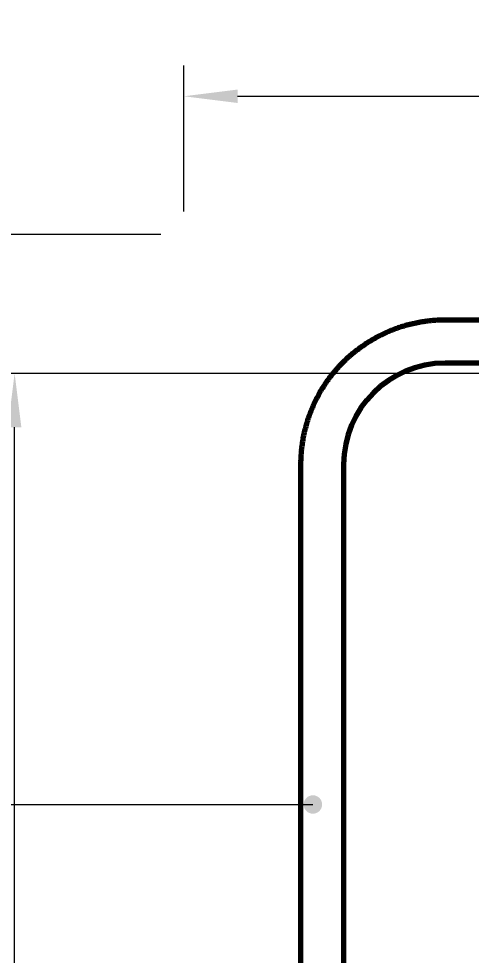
# Model space of a CAD drawing. Header units: millimetres. Extents: x 0 to 2208, y 0 to 420.
# Drawn here: x 69.8 to 99.2, y 202.4 to 263.4 of the extents above; entities that cross this region are included whole.
import ezdxf

# ---------------------------------------------------------------- set-up
doc = ezdxf.new("R2010")
doc.units = ezdxf.units.MM
for name, color, linetype, lineweight in [('01-VISIBLE', 7, 'CONTINUOUS', 70), ('04-COTA', 3, 'CONTINUOUS', 18), ('08-FINA', 5, 'CONTINUOUS', 18)]:
    doc.layers.add(name, color=color, linetype=linetype, lineweight=lineweight)
doc.styles.add('ISO3098', font='isocpeur.ttf')
doc.dimstyles.new('FLAMA-IRAM', dxfattribs={"dimtxt": 3.5, "dimasz": 3.5, "dimexe": 2, "dimexo": 1.5, "dimgap": 1, "dimtad": 1, "dimdec": 1, "dimtxsty": 'ISO3098', "dimblk": 'IRAM_FLECHA', "dimblk1": 'IRAM_FLECHA', "dimblk2": 'IRAM_FLECHA', "dimcen": 2.5, "dimclrd": 256, "dimclre": 256, "dimclrt": 256, "dimazin": 3, "dimtfac": 1, "dimtmove": 0, "dimatfit": 3, "dimlwd": 18, "dimlwe": 18})

# ---------------------------------------------------------------- blocks, each defined once
blk = doc.blocks.new('IRAM_FLECHA')
blk.add_solid([(0, 0), (-1, 0.125), (-1, -0.125)])

msp = doc.modelspace()

# ---------------------------------------------------------------- hatches: boundary and pattern name
at = {"layer": '08-FINA'}
h = msp.add_hatch(color=7, dxfattribs=at)
h.dxf.hatch_style = 1
edge = h.paths.add_edge_path()
edge.add_arc((88.913, 212.213), 0.6, 0, 360)

# ---------------------------------------------------------------- linework, layer by layer
at = {"layer": '01-VISIBLE'}
for p, q in [((105.733, 243.746), (97.513, 243.746)), ((105.733, 240.946), (97.513, 240.946)), ((88.113, 234.346), (88.113, 186.68)), ((90.913, 234.346), (90.913, 186.68))]:
    msp.add_line(p, q, dxfattribs=at)
msp.add_lwpolyline([(97.513, 243.746), (97.413, 243.746), (97.312, 243.744), (97.212, 243.742), (97.111, 243.738), (97.011, 243.733), (96.911, 243.727), (96.811, 243.72), (96.71, 243.712), (96.61, 243.703), (96.51, 243.693), (96.411, 243.682), (96.311, 243.669), (96.211, 243.656), (96.112, 243.641), (96.013, 243.626), (95.914, 243.609), (95.815, 243.592), (95.716, 243.573), (95.618, 243.553), (95.519, 243.533), (95.421, 243.511), (95.323, 243.488), (95.226, 243.464), (95.129, 243.439), (95.032, 243.413), (94.935, 243.386), (94.838, 243.358), (94.742, 243.329), (94.646, 243.299), (94.551, 243.268), (94.456, 243.235), (94.361, 243.202), (94.267, 243.168), (94.172, 243.133), (94.079, 243.097), (93.985, 243.059), (93.893, 243.021), (93.8, 242.982), (93.708, 242.942), (93.616, 242.901), (93.525, 242.859), (93.434, 242.816), (93.344, 242.771), (93.254, 242.726), (93.165, 242.68), (93.076, 242.634), (92.988, 242.586), (92.9, 242.537), (92.813, 242.487), (92.726, 242.436), (92.64, 242.385), (92.554, 242.332), (92.469, 242.279), (92.385, 242.224), (92.301, 242.169), (92.218, 242.113), (92.135, 242.056), (92.053, 241.998), (91.972, 241.939), (91.891, 241.88), (91.811, 241.819), (91.731, 241.758), (91.652, 241.696), (91.574, 241.633), (91.496, 241.569), (91.42, 241.504), (91.344, 241.439), (91.268, 241.372), (91.193, 241.305), (91.119, 241.237), (91.046, 241.168), (90.974, 241.099), (90.902, 241.029), (90.831, 240.958), (90.761, 240.886), (90.691, 240.813), (90.622, 240.74), (90.554, 240.666), (90.487, 240.591), (90.421, 240.516), (90.355, 240.44), (90.291, 240.363), (90.227, 240.285), (90.164, 240.207), (90.102, 240.128), (90.04, 240.049), (89.98, 239.969), (89.92, 239.888), (89.861, 239.806), (89.803, 239.724), (89.746, 239.642), (89.69, 239.558), (89.635, 239.474), (89.581, 239.39), (89.527, 239.305), (89.475, 239.219), (89.423, 239.133), (89.372, 239.046), (89.323, 238.959), (89.274, 238.871), (89.226, 238.783), (89.179, 238.694), (89.133, 238.605), (89.088, 238.515), (89.044, 238.425), (89.001, 238.334), (88.959, 238.243), (88.918, 238.151), (88.877, 238.059), (88.838, 237.967), (88.8, 237.874), (88.763, 237.781), (88.727, 237.687), (88.691, 237.593), (88.657, 237.498), (88.624, 237.404), (88.592, 237.308), (88.561, 237.213), (88.531, 237.117), (88.502, 237.021), (88.473, 236.925), (88.446, 236.828), (88.42, 236.731), (88.395, 236.634), (88.372, 236.536), (88.349, 236.438), (88.327, 236.34), (88.306, 236.242), (88.286, 236.143), (88.268, 236.045), (88.25, 235.946), (88.233, 235.847), (88.218, 235.747), (88.204, 235.648), (88.19, 235.548), (88.178, 235.449), (88.167, 235.349), (88.156, 235.249), (88.147, 235.149), (88.139, 235.049), (88.132, 234.949), (88.126, 234.848), (88.122, 234.748), (88.118, 234.648), (88.115, 234.547), (88.114, 234.447), (88.113, 234.346)], dxfattribs=at)
msp.add_arc((97.513, 234.346), 6.6, 90, 180, dxfattribs=at)
at = {"layer": '08-FINA'}
msp.add_line((53.513, 212.213), (88.913, 212.213), dxfattribs=at)

# ---------------------------------------------------------------- dimensions: what is measured, and where the dimension line sits
at = {"layer": '04-COTA'}
msp.add_linear_dim(base=(80.513, 258.318), p1=(80.513, 249.318), p2=(134.767, 249.318), dimstyle='FLAMA-IRAM', override={"dimlfac": 5}, dxfattribs=at).render()
for base, p1, p2 in [((58.513, 102.4), (80.513, 102.4), (80.513, 249.318)), ((69.513, 102.4), (99.313, 102.4), (110.313, 240.276))]:
    msp.add_linear_dim(base=base, p1=p1, p2=p2, angle=90, dimstyle='FLAMA-IRAM', override={"dimlfac": 5}, dxfattribs=at).render()

doc.saveas('drawing.dxf')
